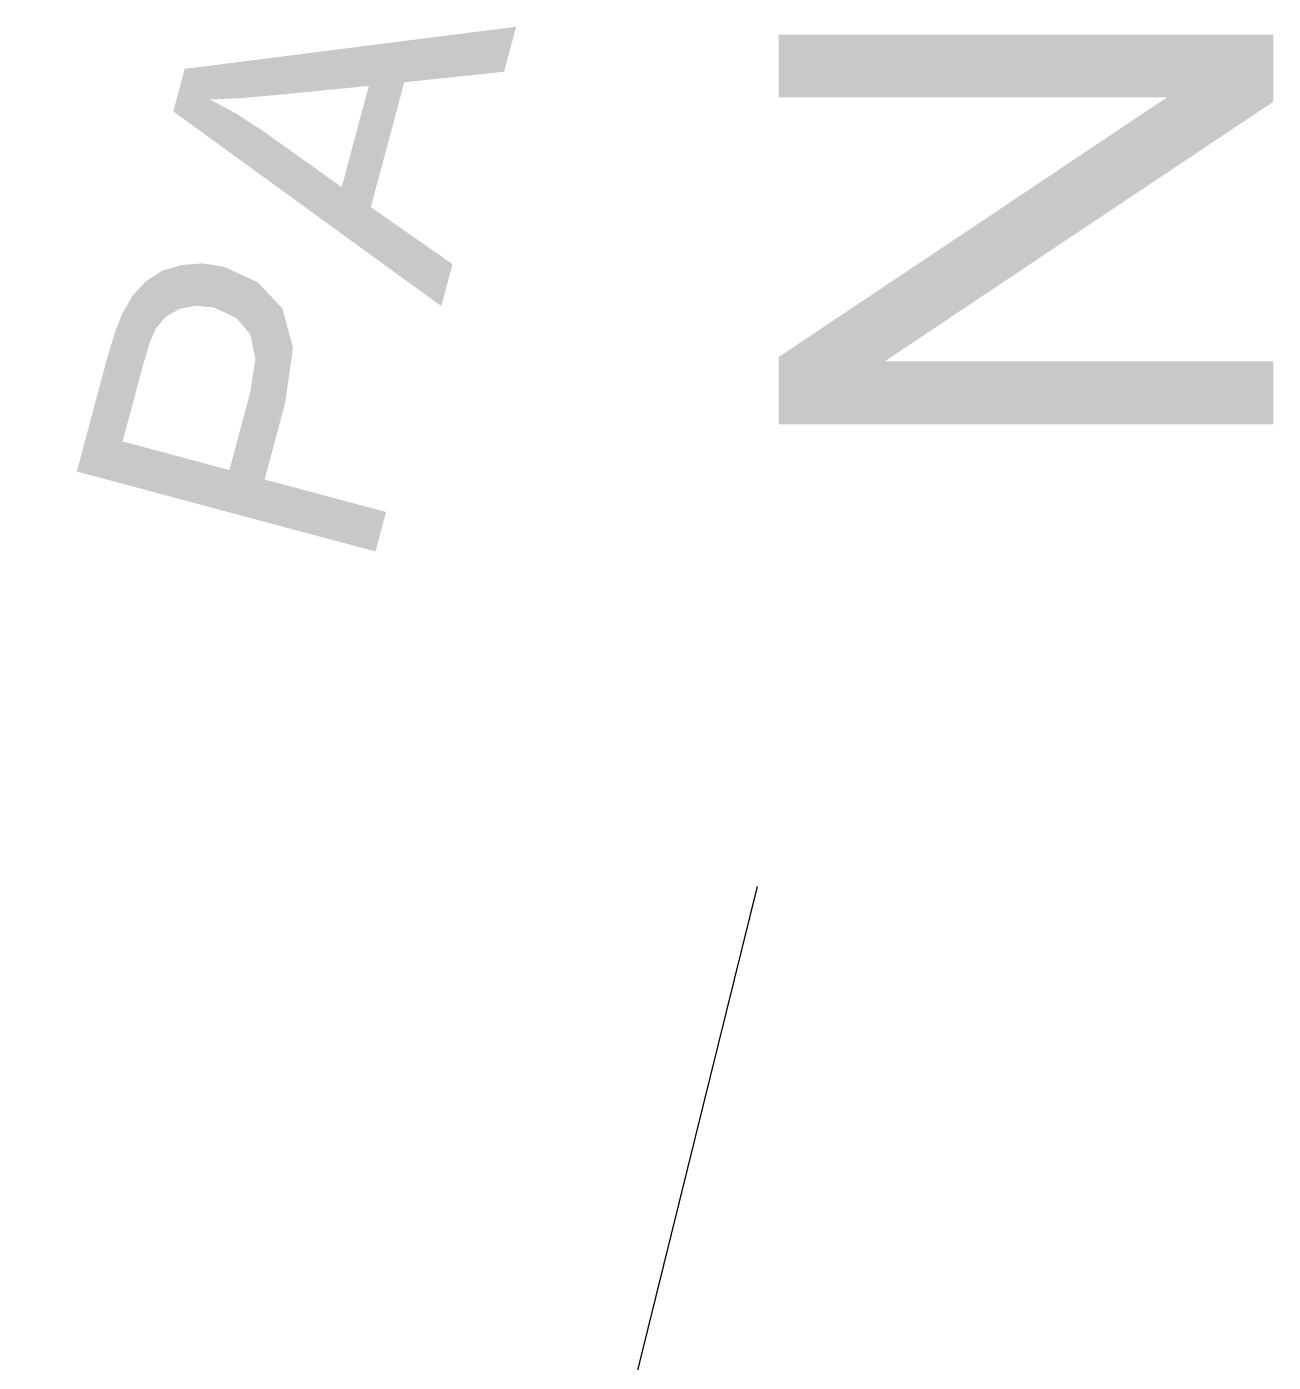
# Model space of a CAD drawing. Header units: inches. Extents: x 0.0008 to 0.0144, y 0.0003 to 0.0113.
# Drawn here: x 0.0028301 to 0.0030285, y 0.0080683 to 0.008281 of the extents above; entities that cross this region are included whole.
import ezdxf

# ---------------------------------------------------------------- set-up
doc = ezdxf.new("R2010")
doc.units = ezdxf.units.IN
doc.header["$MEASUREMENT"] = 0
doc.linetypes.add('STRICHPUNKT', pattern=[25.4, 12.7, -6.35, 0, -6.35])
doc.layers.add('Standard', color=7, linetype='Continuous')

# ---------------------------------------------------------------- blocks, each defined once
blk = doc.blocks.new('*U395')
at = {"color": 7, "linetype": 'ByBlock'}
for points in [[(0.0749227150595084, 0.2100509561919836), (0.0749227150595084, 0.2103049561919836), (0.0753510483928417, 0.2100509561919836)], [(0.0753510483928417, 0.2100509561919836), (0.0749227150595084, 0.2103049561919836), (0.0753510483928417, 0.2103049561919836)], [(0.0753510483928417, 0.2100509561919836), (0.0753510483928417, 0.2103049561919836), (0.0764930483928417, 0.2100509561919836)], [(0.0764930483928417, 0.2100509561919836), (0.0753510483928417, 0.2103049561919836), (0.0764930483928417, 0.2103049561919836)], [(0.0769227150595084, 0.2100332895253169), (0.0764930483928417, 0.2103049561919836), (0.0769227150595084, 0.2103049561919836)], [(0.0764930483928417, 0.209746146435886), (0.0753510483928417, 0.2092871179410814), (0.0764930483928417, 0.2100509561919836)], [(0.0753510483928417, 0.2089829561919836), (0.0753510483928417, 0.2092871179410814), (0.0764930483928417, 0.209746146435886)], [(0.0753510483928417, 0.2087289561919836), (0.0749227150595084, 0.2090006228586502), (0.0753510483928417, 0.2092871179410814)], [(0.0749227150595084, 0.2087289561919836), (0.0749227150595084, 0.2090006228586502), (0.0753510483928417, 0.2087289561919836)], [(0.0753510483928417, 0.2087289561919836), (0.0753510483928417, 0.2089829561919836), (0.0764930483928417, 0.2087289561919836)], [(0.0764930483928417, 0.2087289561919836), (0.0753510483928417, 0.2089829561919836), (0.0764930483928417, 0.2089829561919836)], [(0.0764930483928417, 0.2087289561919836), (0.0764930483928417, 0.2089829561919836), (0.0769227150595084, 0.2087289561919836)], [(0.0769227150595084, 0.2087289561919836), (0.0764930483928417, 0.2089829561919836), (0.0769227150595084, 0.2089829561919836)]]:
    blk.add_solid(points, dxfattribs=at)
at = {"color": 7, "linetype": 'ByBlock', "extrusion": (0, 0, -1)}
blk.add_solid([(-0.0764930483928417, 0.209746146435886), (-0.0764930483928417, 0.2103049561919836), (-0.0769227150595084, 0.2100332895253169)], dxfattribs=at)
blk = doc.blocks.new('*U419')
at = {"color": 7, "linetype": 'ByBlock'}
for points in [[(0.0725033138509749, 0.2091960372204097), (0.0724463353002061, 0.2093542301075762), (0.0725033138509749, 0.2093717235079101)], [(0.0725076053855433, 0.2091968606565428), (0.0725033138509749, 0.2093717235079101), (0.0725076053855433, 0.2093730410832299)], [(0.0725703886930999, 0.2092089071735098), (0.0725076053855433, 0.2093730410832299), (0.0725703886930999, 0.2093779581527865)], [(0.0725941855307513, 0.2092059915367701), (0.0725703886930999, 0.2093779581527865), (0.0725941855307513, 0.2093798218759721)], [(0.0725703886930999, 0.2092089071735098), (0.0725703886930999, 0.2093779581527865), (0.0725941855307513, 0.2092059915367701)], [(0.0725941855307513, 0.2092059915367701), (0.0725941855307513, 0.2093798218759721), (0.072643060426592, 0.2092000032855557)], [(0.072643060426592, 0.2092000032855557), (0.072643060426592, 0.2093721194036207), (0.0726821366418362, 0.2091817281075272)], [(0.0726821366418362, 0.2091817281075272), (0.0726821366418362, 0.2093659611609822), (0.0727030272644187, 0.2091719579738427)], [(0.0723656650679708, 0.2090073970448934), (0.0723540934139256, 0.2092952289849017), (0.0723656650679708, 0.2093077619411835)], [(0.0723810421171344, 0.2090592733582004), (0.0723656650679708, 0.2093077619411835), (0.0723810421171344, 0.2093177039222957)], [(0.0724047140350001, 0.2091146156926751), (0.0723810421171344, 0.2093177039222957), (0.0724047140350001, 0.2093330089237826)], [(0.0724295800239391, 0.2091444191859584), (0.0724047140350001, 0.2093330089237826), (0.0724295800239391, 0.2093490859480374)], [(0.0724463353002061, 0.2091645014664142), (0.0724295800239391, 0.2093490859480374), (0.0724463353002061, 0.2093542301075762)], [(0.0727030272644187, 0.2091719579738427), (0.0727030272644187, 0.2093563185185539), (0.0727316092953551, 0.2091585907196059)], [(0.0727316092953551, 0.2091585907196059), (0.0727316092953551, 0.2093431256946873), (0.0727866581683423, 0.2090929526001342)], [(0.0727866581683423, 0.2090929526001342), (0.0727866581683423, 0.2093177163706617), (0.0727878391066884, 0.2090915444955165)], [(0.0727878391066884, 0.2090915444955165), (0.0727878391066884, 0.209317171276031), (0.0728081054480985, 0.2089925079243938)], [(0.0728081054480985, 0.2083445975815012), (0.0728081054480985, 0.2093078167877779), (0.0728180323838226, 0.2083419376670915)], [(0.0723121843751555, 0.2088119520248239), (0.0722713791607864, 0.2091785863373365), (0.0723121843751555, 0.2092498383995398)], [(0.0723540934139256, 0.2089683586868607), (0.0723121843751555, 0.2092498383995398), (0.0723540934139256, 0.2092952289849017)], [(0.0728180323838226, 0.2083419376670915), (0.0728180323838226, 0.209303234737089), (0.0728455013237994, 0.2083345773868101)], [(0.0722688144216867, 0.208489100176467), (0.0722398043610173, 0.2090988433611812), (0.0722688144216867, 0.2091741079158236)], [(0.0722713791607864, 0.2084884129566967), (0.0722688144216867, 0.2091741079158236), (0.0722713791607864, 0.2091785863373365)], [(0.0722688144216867, 0.208489100176467), (0.0722688144216867, 0.2091741079158236), (0.0722713791607864, 0.2084884129566967)], [(0.0722398043610173, 0.2084968733987933), (0.0722081145133102, 0.2089934542504372), (0.0722398043610173, 0.2090988433611812)], [(0.0722398043610173, 0.2084968733987933), (0.0722398043610173, 0.2090988433611812), (0.0722688144216867, 0.208489100176467)], [(0.0722081145133102, 0.2085053646678919), (0.0720860921177079, 0.2085380604702415), (0.0722081145133102, 0.2089934542504372)], [(0.0722081145133102, 0.2085053646678919), (0.0722081145133102, 0.2089934542504372), (0.0722398043610173, 0.2084968733987933)], [(0.0728081054480985, 0.2083445975815012), (0.0727878391066884, 0.2088636297624017), (0.0728081054480985, 0.2089925079243938)], [(0.0727866581683423, 0.2083503443627898), (0.0727316092953551, 0.208650674722463), (0.0727866581683423, 0.2088561199134168)], [(0.0727878391066884, 0.2083500279313138), (0.0727866581683423, 0.2088561199134168), (0.0727878391066884, 0.2088636297624017)], [(0.0727866581683423, 0.2083503443627898), (0.0727866581683423, 0.2088561199134168), (0.0727878391066884, 0.2083500279313138)], [(0.0727878391066884, 0.2083500279313138), (0.0727878391066884, 0.2088636297624017), (0.0728081054480985, 0.2083445975815012)], [(0.0722713791607864, 0.2084884129566967), (0.0722713791607864, 0.2086596648915358), (0.0723121843751555, 0.208477479232463)], [(0.0723121843751555, 0.208477479232463), (0.0723121843751555, 0.2086487311673022), (0.0723540934139256, 0.2084662497393726)], [(0.0723540934139256, 0.2084662497393726), (0.0723540934139256, 0.2086375016742118), (0.0723656650679708, 0.2084631491240171)], [(0.0723656650679708, 0.2084631491240171), (0.0723656650679708, 0.2086344010588563), (0.0723810421171344, 0.2084590288561131)], [(0.0723810421171344, 0.2084590288561131), (0.0723810421171344, 0.2086302807909522), (0.0724047140350001, 0.2084526859848397)], [(0.0724047140350001, 0.2084526859848397), (0.0724047140350001, 0.2086239379196789), (0.0724295800239391, 0.2084460231631867)], [(0.0724295800239391, 0.2084460231631867), (0.0724295800239391, 0.2086172750980258), (0.0724463353002061, 0.2084415336004434)], [(0.0724463353002061, 0.2084415336004434), (0.0724463353002061, 0.2086127855352826), (0.0725033138509749, 0.2084262662437839)], [(0.0727316092953551, 0.2083650946638463), (0.0727030272644187, 0.2085440051307904), (0.0727316092953551, 0.208650674722463)], [(0.0727316092953551, 0.2083650946638463), (0.0727316092953551, 0.208650674722463), (0.0727866581683423, 0.2083503443627898)], [(0.0725033138509749, 0.2084262662437839), (0.0725033138509749, 0.2085975181786231), (0.0725076053855433, 0.2084251163305624)], [(0.0725076053855433, 0.2084251163305624), (0.0725076053855433, 0.2085963682654015), (0.0725703886930999, 0.2084082935940099)], [(0.0725703886930999, 0.2084082935940099), (0.0725703886930999, 0.208579545528849), (0.0725941855307513, 0.2084019172505809)], [(0.0725941855307513, 0.2084019172505809), (0.0725941855307513, 0.20857316918542), (0.072643060426592, 0.2083888212617144)], [(0.072643060426592, 0.2083888212617144), (0.072643060426592, 0.2085600731965535), (0.0726821366418362, 0.2083783508213998)], [(0.0726821366418362, 0.2083783508213998), (0.0726821366418362, 0.2085496027562389), (0.0727030272644187, 0.2083727531959512)], [(0.0727030272644187, 0.2083727531959512), (0.0727030272644187, 0.2085440051307904), (0.0727316092953551, 0.2083650946638463)], [(0.0728455013237994, 0.2083345773868101), (0.0728455013237994, 0.2085058293216492), (0.0729170797350911, 0.2083153980093152)], [(0.0729170797350911, 0.2083153980093152), (0.0729170797350911, 0.2084866499441543), (0.0729284851801105, 0.2083123419295339)], [(0.0729284851801105, 0.2083123419295339), (0.0729284851801105, 0.208483593864373), (0.0729601420570271, 0.2083038594949319)], [(0.0729601420570271, 0.2083038594949319), (0.0729601420570271, 0.208475111429771), (0.0732934994005953, 0.2082145366639606)], [(0.0732934994005953, 0.2082145366639606), (0.0729601420570271, 0.208475111429771), (0.0732934994005953, 0.2083857885987997)]]:
    blk.add_solid(points, dxfattribs=at)
at = {"color": 7, "linetype": 'ByBlock', "extrusion": (0, 0, -1)}
for points in [[(-0.0725033138509749, 0.2091960372204097), (-0.0725033138509749, 0.2093717235079101), (-0.0725076053855433, 0.2091968606565428)], [(-0.0725076053855433, 0.2091968606565428), (-0.0725076053855433, 0.2093730410832299), (-0.0725703886930999, 0.2092089071735098)], [(-0.072643060426592, 0.2092000032855557), (-0.0725941855307513, 0.2093798218759721), (-0.072643060426592, 0.2093721194036207)], [(-0.0726821366418362, 0.2091817281075272), (-0.072643060426592, 0.2093721194036207), (-0.0726821366418362, 0.2093659611609822)], [(-0.0727030272644187, 0.2091719579738427), (-0.0726821366418362, 0.2093659611609822), (-0.0727030272644187, 0.2093563185185539)], [(-0.0723656650679708, 0.2090073970448934), (-0.0723656650679708, 0.2093077619411835), (-0.0723810421171344, 0.2090592733582004)], [(-0.0723810421171344, 0.2090592733582004), (-0.0723810421171344, 0.2093177039222957), (-0.0724047140350001, 0.2091146156926751)], [(-0.0724047140350001, 0.2091146156926751), (-0.0724047140350001, 0.2093330089237826), (-0.0724295800239391, 0.2091444191859584)], [(-0.0724295800239391, 0.2091444191859584), (-0.0724295800239391, 0.2093490859480374), (-0.0724463353002061, 0.2091645014664142)], [(-0.0724463353002061, 0.2091645014664142), (-0.0724463353002061, 0.2093542301075762), (-0.0725033138509749, 0.2091960372204097)], [(-0.0727316092953551, 0.2091585907196059), (-0.0727030272644187, 0.2093563185185539), (-0.0727316092953551, 0.2093431256946873)], [(-0.0727866581683423, 0.2090929526001342), (-0.0727316092953551, 0.2093431256946873), (-0.0727866581683423, 0.2093177163706617)], [(-0.0727878391066884, 0.2090915444955165), (-0.0727866581683423, 0.2093177163706617), (-0.0727878391066884, 0.209317171276031)], [(-0.0728081054480985, 0.2089925079243938), (-0.0727878391066884, 0.209317171276031), (-0.0728081054480985, 0.2093078167877779)], [(-0.0728180323838226, 0.2083419376670915), (-0.0728081054480985, 0.2093078167877779), (-0.0728180323838226, 0.209303234737089)], [(-0.0723121843751555, 0.2088119520248239), (-0.0723121843751555, 0.2092498383995398), (-0.0723540934139256, 0.2089683586868607)], [(-0.0723540934139256, 0.2089683586868607), (-0.0723540934139256, 0.2092952289849017), (-0.0723656650679708, 0.2090073970448934)], [(-0.0728455013237994, 0.2083345773868101), (-0.0728180323838226, 0.209303234737089), (-0.0728455013237994, 0.2092740417851603)], [(-0.0728455013237994, 0.2085058293216492), (-0.0728455013237994, 0.2092740417851603), (-0.0729170797350911, 0.2087729635894008)], [(-0.0729170797350911, 0.2087729635894008), (-0.0728455013237994, 0.2092740417851603), (-0.0729170797350911, 0.2091979709530957)], [(-0.0729170797350911, 0.2087729635894008), (-0.0729170797350911, 0.2091979709530957), (-0.0729284851801105, 0.2088155292897098)], [(-0.0729284851801105, 0.2088155292897098), (-0.0729170797350911, 0.2091979709530957), (-0.0729284851801105, 0.2091558981781905)], [(-0.0722713791607864, 0.2086596648915358), (-0.0722713791607864, 0.2091785863373365), (-0.0723121843751555, 0.2088119520248239)], [(-0.0729284851801105, 0.2088155292897098), (-0.0729284851801105, 0.2091558981781905), (-0.0729601420570271, 0.2090391212655448)], [(-0.0723121843751555, 0.208477479232463), (-0.0722713791607864, 0.2086596648915358), (-0.0723121843751555, 0.2086487311673022)], [(-0.0723540934139256, 0.2084662497393726), (-0.0723121843751555, 0.2086487311673022), (-0.0723540934139256, 0.2086375016742118)], [(-0.0723656650679708, 0.2084631491240171), (-0.0723540934139256, 0.2086375016742118), (-0.0723656650679708, 0.2086344010588563)], [(-0.0723810421171344, 0.2084590288561131), (-0.0723656650679708, 0.2086344010588563), (-0.0723810421171344, 0.2086302807909522)], [(-0.0724047140350001, 0.2084526859848397), (-0.0723810421171344, 0.2086302807909522), (-0.0724047140350001, 0.2086239379196789)], [(-0.0724295800239391, 0.2084460231631867), (-0.0724047140350001, 0.2086239379196789), (-0.0724295800239391, 0.2086172750980258)], [(-0.0724463353002061, 0.2084415336004434), (-0.0724295800239391, 0.2086172750980258), (-0.0724463353002061, 0.2086127855352826)], [(-0.0725033138509749, 0.2084262662437839), (-0.0724463353002061, 0.2086127855352826), (-0.0725033138509749, 0.2085975181786231)], [(-0.0725076053855433, 0.2084251163305624), (-0.0725033138509749, 0.2085975181786231), (-0.0725076053855433, 0.2085963682654015)], [(-0.0725703886930999, 0.2084082935940099), (-0.0725076053855433, 0.2085963682654015), (-0.0725703886930999, 0.208579545528849)], [(-0.0725941855307513, 0.2084019172505809), (-0.0725703886930999, 0.208579545528849), (-0.0725941855307513, 0.20857316918542)], [(-0.072643060426592, 0.2083888212617144), (-0.0725941855307513, 0.20857316918542), (-0.072643060426592, 0.2085600731965535)], [(-0.0726821366418362, 0.2083783508213998), (-0.072643060426592, 0.2085600731965535), (-0.0726821366418362, 0.2085496027562389)], [(-0.0727030272644187, 0.2083727531959512), (-0.0726821366418362, 0.2085496027562389), (-0.0727030272644187, 0.2085440051307904)], [(-0.0729170797350911, 0.2083153980093152), (-0.0728455013237994, 0.2085058293216492), (-0.0729170797350911, 0.2084866499441543)], [(-0.0729284851801105, 0.2083123419295339), (-0.0729170797350911, 0.2084866499441543), (-0.0729284851801105, 0.208483593864373)], [(-0.0729601420570271, 0.2083038594949319), (-0.0729284851801105, 0.208483593864373), (-0.0729601420570271, 0.208475111429771)], [(-0.0732934994005953, 0.2082145366639606), (-0.0732934994005953, 0.2083857885987997), (-0.0733363123842931, 0.208374316894396)]]:
    blk.add_solid(points, dxfattribs=at)
blk = doc.blocks.new('*U420')
at = {"color": 7, "linetype": 'ByBlock'}
for points in [[(0.073813387224289, 0.210154784436847), (0.07360487613114099, 0.2103041179876604), (0.073813387224289, 0.2103306843379145)], [(0.073813387224289, 0.210154784436847), (0.073813387224289, 0.2103306843379145), (0.0738621853984031, 0.2103369017020159)], [(0.0734100535286896, 0.2101120952810594), (0.0732747666570298, 0.2102620588157524), (0.0734100535286896, 0.2102792956848467)], [(0.0735594210363585, 0.2101279044556314), (0.0734100535286896, 0.2102792956848467), (0.0735594210363585, 0.2102983265645251)], [(0.07360487613114099, 0.2101327154586388), (0.0735594210363585, 0.2102983265645251), (0.07360487613114099, 0.2103041179876604)], [(0.07360487613114099, 0.2101327154586388), (0.07360487613114099, 0.2103041179876604), (0.073813387224289, 0.210154784436847)], [(0.0731569157302981, 0.2100866489484188), (0.0728983841661456, 0.2102141040094571), (0.0731569157302981, 0.2102470434563773)], [(0.0732665903006274, 0.210097478232905), (0.0731569157302981, 0.2102470434563773), (0.0732665903006274, 0.2102610170680703)], [(0.0732747666570298, 0.2094138347728574), (0.0732665903006274, 0.2102610170680703), (0.0732747666570298, 0.2102620588157524)], [(0.0732665903006274, 0.2094197767239531), (0.0732665903006274, 0.2102610170680703), (0.0732747666570298, 0.2094138347728574)], [(0.0726250781992476, 0.209885978702698), (0.07252234903747799, 0.2101661934605016), (0.0726250781992476, 0.210179282159293)], [(0.0727336955647731, 0.2100472824543507), (0.0726250781992476, 0.210179282159293), (0.0727336955647731, 0.210193121072766)], [(0.0727466558736599, 0.2100478563397624), (0.0727336955647731, 0.210193121072766), (0.0727466558736599, 0.21019477234273)], [(0.0728382766253743, 0.2100558664741913), (0.0727466558736599, 0.21019477234273), (0.0728382766253743, 0.2102064457215601)], [(0.0728983841661456, 0.2100611215007302), (0.0728382766253743, 0.2102064457215601), (0.0728983841661456, 0.2102141040094571)], [(0.0728983841661456, 0.2100611215007302), (0.0728983841661456, 0.2102141040094571), (0.0731569157302981, 0.2100866489484188)], [(0.07252234903747799, 0.2099606344081614), (0.07247624689508299, 0.2099941379226901), (0.07252234903747799, 0.2101661934605016)], [(0.07252234903747799, 0.2099606344081614), (0.07252234903747799, 0.2101661934605016), (0.0726250781992476, 0.209885978702698)], [(0.0732665903006274, 0.2094197767239531), (0.0731569157302981, 0.2096881671640061), (0.0732665903006274, 0.210097478232905)], [(0.0726250781992476, 0.209885978702698), (0.0726250781992476, 0.2100424728528141), (0.0727336955647731, 0.2098070439006496)], [(0.0727336955647731, 0.2098070439006496), (0.0727336955647731, 0.2099833890447232), (0.0727466558736599, 0.2097976253384196)], [(0.0727466558736599, 0.2097976253384196), (0.0727466558736599, 0.2099749982657576), (0.0728382766253743, 0.209731042376615)], [(0.0728382766253743, 0.209731042376615), (0.0728382766253743, 0.2099156810470857), (0.0728983841661456, 0.2096873608086683)], [(0.0728983841661456, 0.2096873608086683), (0.0728983841661456, 0.2098727632137379), (0.0731569157302981, 0.2094994798216742)], [(0.0731569157302981, 0.2094994798216742), (0.0731569157302981, 0.2096881671640061), (0.0732665903006274, 0.2094197767239531)], [(0.0732747666570298, 0.2094138347728574), (0.0732747666570298, 0.2096071978022653), (0.0734100535286896, 0.2093155186115093)], [(0.0734100535286896, 0.2093155186115093), (0.0734100535286896, 0.2095126975079016), (0.0735594210363585, 0.2092069697197804)]]:
    blk.add_solid(points, dxfattribs=at)
at = {"color": 7, "linetype": 'ByBlock', "extrusion": (0, 0, -1)}
for points in [[(-0.0734100535286896, 0.2101120952810594), (-0.0734100535286896, 0.2102792956848467), (-0.0735594210363585, 0.2101279044556314)], [(-0.0735594210363585, 0.2101279044556314), (-0.0735594210363585, 0.2102983265645251), (-0.07360487613114099, 0.2101327154586388)], [(-0.0731569157302981, 0.2100866489484188), (-0.0731569157302981, 0.2102470434563773), (-0.0732665903006274, 0.210097478232905)], [(-0.0732747666570298, 0.2096071978022653), (-0.0732747666570298, 0.2102620588157524), (-0.0734100535286896, 0.2101120952810594)], [(-0.0726250781992476, 0.2100424728528141), (-0.0726250781992476, 0.210179282159293), (-0.0727336955647731, 0.2100472824543507)], [(-0.0727336955647731, 0.2100472824543507), (-0.0727336955647731, 0.210193121072766), (-0.0727466558736599, 0.2100478563397624)], [(-0.0727466558736599, 0.2100478563397624), (-0.0727466558736599, 0.21019477234273), (-0.0728382766253743, 0.2100558664741913)], [(-0.0728382766253743, 0.2100558664741913), (-0.0728382766253743, 0.2102064457215601), (-0.0728983841661456, 0.2100611215007302)], [(-0.0727336955647731, 0.2098070439006496), (-0.0726250781992476, 0.2100424728528141), (-0.0727336955647731, 0.2099833890447232)], [(-0.0727466558736599, 0.2097976253384196), (-0.0727336955647731, 0.2099833890447232), (-0.0727466558736599, 0.2099749982657576)], [(-0.0728382766253743, 0.209731042376615), (-0.0727466558736599, 0.2099749982657576), (-0.0728382766253743, 0.2099156810470857)], [(-0.0728983841661456, 0.2096873608086683), (-0.0728382766253743, 0.2099156810470857), (-0.0728983841661456, 0.2098727632137379)], [(-0.0731569157302981, 0.2094994798216742), (-0.0728983841661456, 0.2098727632137379), (-0.0731569157302981, 0.2096881671640061)], [(-0.0734100535286896, 0.2093155186115093), (-0.0732747666570298, 0.2096071978022653), (-0.0734100535286896, 0.2095126975079016)], [(-0.0735594210363585, 0.2092069697197804), (-0.0734100535286896, 0.2095126975079016), (-0.0735594210363585, 0.2094083616379837)], [(-0.0735594210363585, 0.2092069697197804), (-0.0735594210363585, 0.2094083616379837), (-0.07360487613114099, 0.2093766104430261)]]:
    blk.add_solid(points, dxfattribs=at)

msp = doc.modelspace()

# ---------------------------------------------------------------- linework, layer by layer
at = {"layer": 'Standard', "color": 4, "linetype": 'STRICHPUNKT'}
msp.add_line((0.001587475580497378, 0.002661649578376358), (0.002946391819733512, 0.008144080818066871), dxfattribs=at)

# ---------------------------------------------------------------- block references
at = {"color": 7, "linetype": 'ByBlock', "xscale": 0.03937007874015748, "yscale": 0.03937007874015748, "zscale": 0.03937007874015748}
for name in ['*U420', '*U395', '*U419']:
    msp.add_blockref(name, (0, 0), dxfattribs=at)

doc.saveas('drawing.dxf')
